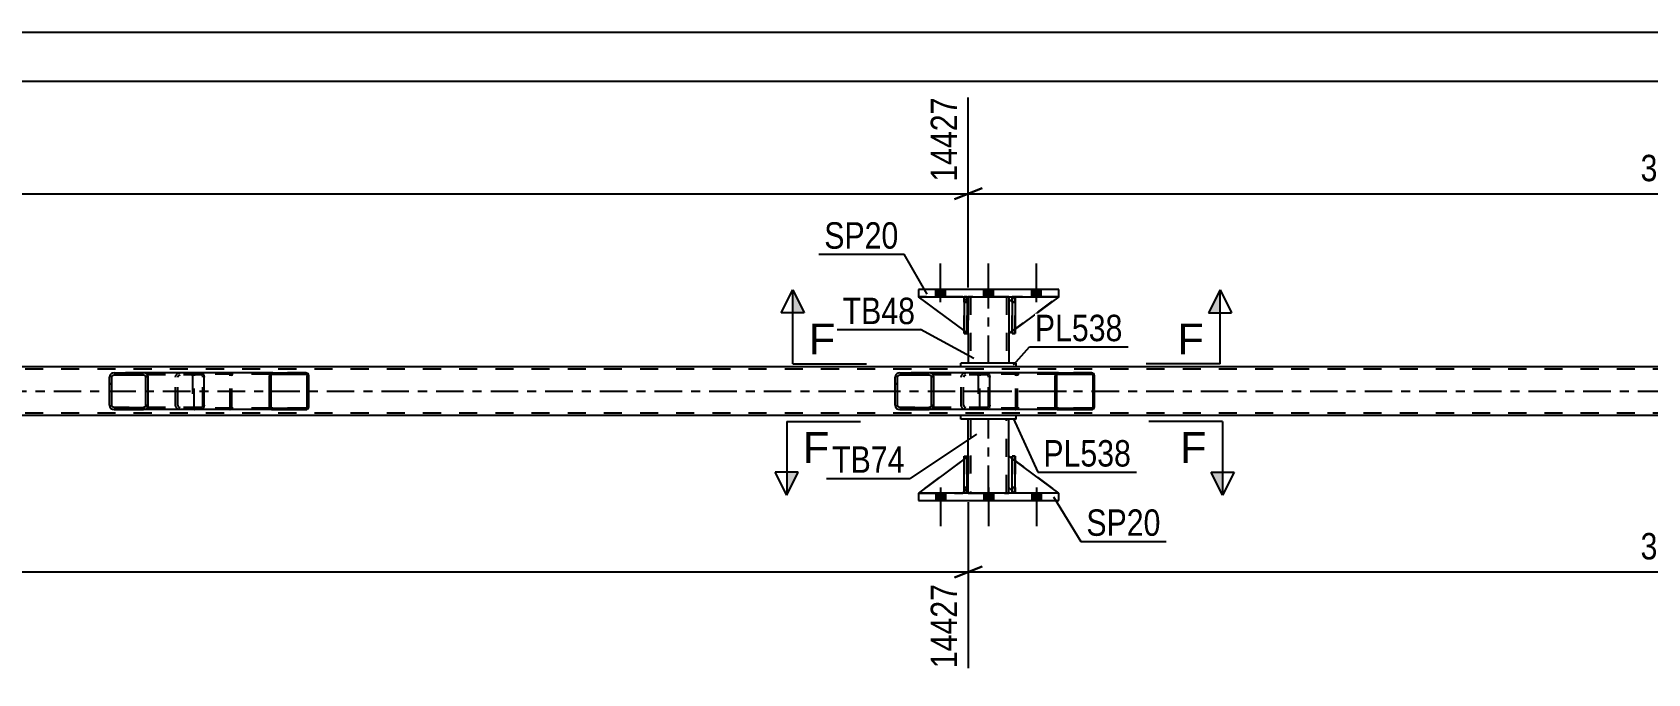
# Model space of a CAD drawing. Header units: millimetres. Extents: x 0 to 841, y 0 to 594.
# Drawn here: x 481.2 to 656.2, y 213.5 to 283 of the extents above; entities that cross this region are included whole.
import ezdxf

# ---------------------------------------------------------------- set-up
doc = ezdxf.new("R2010")
doc.units = ezdxf.units.MM
doc.linetypes.add('DXK_LINE_DOT2', pattern=[3.9198, 1.9599, -1.9599])
doc.linetypes.add('DXK_LINE_DOT3', pattern=[5.9187, 2.979, -0.9799, 0.9799, -0.9799])
doc.styles.add('Arial', font='ARIAL.TTF', dxfattribs={"height": 0.2})
doc.styles.add('Arial Narrow', font='ARIALN.TTF', dxfattribs={"height": 0.2})

# ---------------------------------------------------------------- blocks, each defined once
blk = doc.blocks.new('Part-318885939-2949 - 2780')
at = {"color": 2, "linetype": 'Continuous'}
for p, q in [((587.36, 254.1), (587.01, 253.75)), ((592.41, 254.35), (587.68, 250.85)), ((587.01, 253.75), (587.01, 250.35)), ((587.36, 250.61), (587.01, 250.35))]:
    blk.add_line(p, q, dxfattribs=at)
at = {"color": 7, "linetype": 'DXK_LINE_DOT2'}
for p, q in [((587.61, 254.35), (587.36, 254.1)), ((592.41, 254.35), (587.61, 254.35)), ((587.68, 250.85), (587.36, 250.61))]:
    blk.add_line(p, q, dxfattribs=at)
blk = doc.blocks.new('Part-318885939-2912 - 2780')
at = {"color": 2, "linetype": 'Continuous'}
for p, q in [((582.16, 233.07), (582.16, 237.07)), ((582.16, 237.07), (582.48, 237.07)), ((582.48, 233.07), (582.48, 237.07)), ((582.16, 233.07), (582.16, 233.07)), ((582.48, 233.07), (582.16, 233.07))]:
    blk.add_line(p, q, dxfattribs=at)
at = {"color": 7, "linetype": 'DXK_LINE_DOT2'}
for p, q in [((582.16, 237.07), (582.16, 233.67)), ((582.48, 233.67), (582.48, 237.07)), ((582.16, 233.67), (582.16, 233.07)), ((582.16, 233.67), (582.48, 233.67)), ((582.48, 233.07), (582.48, 233.67)), ((582.48, 233.07), (582.48, 233.07))]:
    blk.add_line(p, q, dxfattribs=at)
blk = doc.blocks.new('Part-318885939-2921 - 2780')
at = {"color": 2, "linetype": 'Continuous'}
for p, q in [((587.01, 233.67), (587.01, 237.07)), ((587.36, 236.81), (587.01, 237.07)), ((592.41, 233.07), (587.68, 236.57)), ((587.36, 233.32), (587.01, 233.67))]:
    blk.add_line(p, q, dxfattribs=at)
at = {"color": 7, "linetype": 'DXK_LINE_DOT2'}
for p, q in [((587.68, 236.57), (587.36, 236.81)), ((587.61, 233.07), (587.36, 233.32)), ((592.41, 233.07), (587.61, 233.07)), ((592.41, 233.07), (592.41, 233.07)), ((592.41, 233.07), (592.41, 233.07))]:
    blk.add_line(p, q, dxfattribs=at)
blk = doc.blocks.new('Bolt-318885939-2842 - 2780')
at = {"linetype": 'Continuous'}
for points in [[(580.13, 233.07), (579.09, 233.07), (579.09, 232.27), (580.13, 232.27)], [(580.13, 233.07), (579.09, 233.07), (579.09, 232.27), (580.13, 232.27)], [(580.13, 233.07), (579.09, 233.07), (579.09, 232.27), (580.13, 232.27)], [(585.33, 233.07), (584.29, 233.07), (584.29, 232.27), (585.33, 232.27)], [(585.33, 233.07), (584.29, 233.07), (584.29, 232.27), (585.33, 232.27)], [(590.53, 233.07), (589.49, 233.07), (589.49, 232.27), (590.53, 232.27)], [(590.53, 233.07), (589.49, 233.07), (589.49, 232.27), (590.53, 232.27)], [(590.53, 233.07), (589.49, 233.07), (589.49, 232.27), (590.53, 232.27)]]:
    blk.add_hatch(color=1, dxfattribs=at).paths.add_polyline_path(points)
at = {"color": 1, "linetype": 'Continuous'}
for p, q in [((579.09, 233.07), (579.09, 232.27)), ((579.09, 233.07), (579.09, 232.27)), ((579.09, 233.07), (579.09, 232.27)), ((579.61, 233.67), (579.61, 229.47)), ((579.61, 233.67), (579.61, 229.47)), ((579.61, 233.67), (579.61, 229.47)), ((580.13, 233.07), (580.13, 232.27)), ((580.13, 233.07), (580.13, 232.27)), ((580.13, 233.07), (580.13, 232.27)), ((584.29, 233.07), (584.29, 232.27)), ((584.29, 233.07), (584.29, 232.27)), ((584.81, 233.67), (584.81, 229.47)), ((584.81, 233.67), (584.81, 229.47)), ((585.33, 233.07), (585.33, 232.27)), ((585.33, 233.07), (585.33, 232.27)), ((589.49, 233.07), (589.49, 232.27)), ((589.49, 233.07), (589.49, 232.27)), ((589.49, 233.07), (589.49, 232.27)), ((590.01, 233.67), (590.01, 229.47)), ((590.01, 233.67), (590.01, 229.47)), ((590.01, 233.67), (590.01, 229.47)), ((590.53, 233.07), (590.53, 232.27)), ((590.53, 233.07), (590.53, 232.27)), ((590.53, 233.07), (590.53, 232.27))]:
    blk.add_line(p, q, dxfattribs=at)
blk = doc.blocks.new('Bolt-318885939-2843 - 2780')
at = {"linetype": 'Continuous'}
for points in [[(579.09, 254.35), (580.13, 254.35), (580.13, 255.15), (579.09, 255.15)], [(579.09, 254.35), (580.13, 254.35), (580.13, 255.15), (579.09, 255.15)], [(579.09, 254.35), (580.13, 254.35), (580.13, 255.15), (579.09, 255.15)], [(584.29, 254.35), (585.33, 254.35), (585.33, 255.15), (584.29, 255.15)], [(584.29, 254.35), (585.33, 254.35), (585.33, 255.15), (584.29, 255.15)], [(589.49, 254.35), (590.53, 254.35), (590.53, 255.15), (589.49, 255.15)], [(589.49, 254.35), (590.53, 254.35), (590.53, 255.15), (589.49, 255.15)], [(589.49, 254.35), (590.53, 254.35), (590.53, 255.15), (589.49, 255.15)]]:
    blk.add_hatch(color=1, dxfattribs=at).paths.add_polyline_path(points)
at = {"color": 1, "linetype": 'Continuous'}
for p, q in [((579.61, 253.75), (579.61, 257.95)), ((579.61, 253.75), (579.61, 257.95)), ((579.61, 253.75), (579.61, 257.95)), ((584.81, 253.75), (584.81, 257.95)), ((584.81, 253.75), (584.81, 257.95)), ((590.01, 253.75), (590.01, 257.95)), ((590.01, 253.75), (590.01, 257.95)), ((590.01, 253.75), (590.01, 257.95)), ((579.09, 254.35), (579.09, 255.15)), ((579.09, 254.35), (579.09, 255.15)), ((579.09, 254.35), (579.09, 255.15)), ((580.13, 254.35), (580.13, 255.15)), ((580.13, 254.35), (580.13, 255.15)), ((580.13, 254.35), (580.13, 255.15)), ((584.29, 254.35), (584.29, 255.15)), ((584.29, 254.35), (584.29, 255.15)), ((585.33, 254.35), (585.33, 255.15)), ((585.33, 254.35), (585.33, 255.15)), ((589.49, 254.35), (589.49, 255.15)), ((589.49, 254.35), (589.49, 255.15)), ((589.49, 254.35), (589.49, 255.15)), ((590.53, 254.35), (590.53, 255.15)), ((590.53, 254.35), (590.53, 255.15)), ((590.53, 254.35), (590.53, 255.15))]:
    blk.add_line(p, q, dxfattribs=at)
blk = doc.blocks.new('Part-318885939-2938 - 2780')
at = {"color": 7, "linetype": 'DXK_LINE_DOT2'}
for p, q in [((582.16, 253.75), (582.16, 254.35)), ((582.16, 254.35), (582.16, 254.35)), ((582.16, 254.35), (582.16, 250.35)), ((582.48, 254.35), (582.16, 254.35)), ((582.48, 253.75), (582.48, 254.35)), ((582.48, 250.35), (582.48, 254.35)), ((582.16, 250.35), (582.16, 253.75)), ((582.16, 253.75), (582.48, 253.75)), ((582.48, 253.75), (582.48, 250.35)), ((582.16, 250.35), (582.48, 250.35))]:
    blk.add_line(p, q, dxfattribs=at)
blk = doc.blocks.new('Part-318885939-2943 - 2780')
at = {"color": 2, "linetype": 'Continuous'}
for p, q in [((582.16, 250.68), (577.21, 254.35)), ((582.16, 254.2), (582.01, 254.35)), ((582.61, 253.75), (582.48, 253.88)), ((582.61, 253.75), (582.61, 253.75)), ((582.61, 250.35), (582.61, 253.75)), ((582.48, 250.44), (582.61, 250.35)), ((582.61, 250.35), (582.61, 250.35))]:
    blk.add_line(p, q, dxfattribs=at)
at = {"color": 7, "linetype": 'DXK_LINE_DOT2'}
for p, q in [((582.01, 254.35), (577.21, 254.35)), ((582.01, 254.35), (582.61, 253.75)), ((582.48, 253.88), (582.16, 254.2)), ((582.61, 253.75), (582.61, 250.35)), ((582.48, 250.44), (582.16, 250.68))]:
    blk.add_line(p, q, dxfattribs=at)
blk = doc.blocks.new('Part-318885939-2953 - 2780')
at = {"color": 7, "linetype": 'DXK_LINE_DOT2'}
for p, q in [((587.68, 237.07), (587.36, 237.07)), ((587.36, 233.67), (587.36, 237.07)), ((587.36, 237.07), (587.36, 233.07)), ((587.68, 237.07), (587.68, 233.67)), ((587.68, 233.07), (587.68, 237.07)), ((587.68, 233.67), (587.36, 233.67)), ((587.36, 233.07), (587.36, 233.67)), ((587.68, 233.07), (587.36, 233.07)), ((587.68, 233.67), (587.68, 233.07)), ((587.68, 233.07), (587.68, 233.07))]:
    blk.add_line(p, q, dxfattribs=at)
blk = doc.blocks.new('Part-318885939-2892 - 2780')
at = {"color": 7, "linetype": 'DXK_LINE_DOT2'}
for p, q in [((587.01, 233.67), (587.01, 237.07)), ((587.01, 237.07), (592.41, 233.07)), ((587.61, 233.07), (587.01, 233.67)), ((592.41, 233.07), (587.61, 233.07))]:
    blk.add_line(p, q, dxfattribs=at)
blk = doc.blocks.new('Part-318885939-2897 - 2780')
at = {"color": 2, "linetype": 'Continuous'}
for p, q in [((577.21, 233.07), (577.21, 232.27)), ((592.41, 233.07), (577.21, 233.07)), ((592.41, 232.27), (592.41, 233.07)), ((577.21, 232.27), (592.41, 232.27))]:
    blk.add_line(p, q, dxfattribs=at)
blk = doc.blocks.new('Part-318885939-2902 - 2780')
at = {"color": 2, "linetype": 'Continuous'}
for p, q in [((592.41, 255.15), (577.21, 255.15)), ((577.21, 255.15), (577.21, 254.35)), ((577.21, 254.35), (592.41, 254.35)), ((592.41, 254.35), (592.41, 255.15))]:
    blk.add_line(p, q, dxfattribs=at)
blk = doc.blocks.new('Part-318885939-2903 - 2780')
at = {"linetype": 'Continuous'}
h = blk.add_hatch(dxfattribs=at)
h.set_pattern_fill('', scale=0.7, style=0, pattern_type=0)
h.set_pattern_definition([(45, (493.7125, 245.8129), (-1.57154, 1.57154), [])])
h.paths.add_polyline_path([(493.75, 245.63), (493.71, 245.81), (493.6, 245.97), (493.44, 246.07), (493.25, 246.11), (490.06, 246.11), (489.87, 246.07), (489.71, 245.97), (489.6, 245.81), (489.56, 245.63), (489.56, 242.59), (489.6, 242.41), (489.71, 242.25), (489.87, 242.15), (490.06, 242.11), (493.25, 242.11), (493.44, 242.15), (493.6, 242.25), (493.71, 242.41), (493.75, 242.59)])
h.paths.add_polyline_path([(493.48, 242.5), (493.43, 242.42), (493.34, 242.37), (493.25, 242.35), (490.06, 242.35), (489.97, 242.37), (489.89, 242.42), (489.83, 242.5), (489.81, 242.59), (489.81, 245.63), (489.83, 245.72), (489.89, 245.8), (489.97, 245.85), (490.06, 245.87), (493.25, 245.87), (493.34, 245.85), (493.43, 245.8), (493.48, 245.72), (493.5, 245.63), (493.5, 242.59)])
at = {"color": 2, "linetype": 'Continuous'}
for p, q in [((489.6, 245.81), (489.56, 245.63)), ((489.56, 242.59), (489.56, 245.63)), ((489.81, 245.63), (489.83, 245.72)), ((489.81, 242.59), (489.81, 245.63)), ((489.83, 245.72), (489.89, 245.8)), ((490.06, 246.11), (489.87, 246.07)), ((489.89, 245.8), (489.97, 245.85)), ((489.97, 245.85), (490.06, 245.87)), ((490.06, 246.11), (493.25, 246.11)), ((490.06, 245.87), (493.25, 245.87)), ((499.55, 246.11), (493.25, 246.11)), ((493.44, 246.07), (493.25, 246.11)), ((493.25, 245.87), (493.34, 245.85)), ((493.34, 245.85), (493.43, 245.8)), ((493.43, 245.8), (493.48, 245.72)), ((493.48, 245.72), (493.5, 245.63)), ((493.5, 242.59), (493.5, 245.63)), ((493.75, 245.63), (493.71, 245.81)), ((493.75, 242.59), (493.75, 245.63)), ((499.55, 246.11), (499.65, 246.07)), ((499.65, 246.07), (499.74, 245.97)), ((499.74, 245.97), (499.8, 245.81)), ((499.8, 245.81), (499.82, 245.63)), ((499.82, 242.59), (499.82, 245.63)), ((489.56, 242.59), (489.6, 242.41)), ((489.83, 242.5), (489.81, 242.59)), ((489.89, 242.42), (489.83, 242.5)), ((489.87, 242.15), (490.06, 242.11)), ((489.97, 242.37), (489.89, 242.42)), ((490.06, 242.35), (489.97, 242.37)), ((490.06, 242.35), (493.25, 242.35)), ((490.06, 242.11), (493.25, 242.11)), ((493.34, 242.37), (493.25, 242.35)), ((493.25, 242.11), (493.44, 242.15)), ((499.55, 242.11), (493.25, 242.11)), ((493.43, 242.42), (493.34, 242.37)), ((493.48, 242.5), (493.43, 242.42)), ((493.5, 242.59), (493.48, 242.5)), ((493.71, 242.41), (493.75, 242.59)), ((499.65, 242.15), (499.55, 242.11)), ((499.74, 242.25), (499.65, 242.15)), ((499.8, 242.41), (499.74, 242.25)), ((499.82, 242.59), (499.8, 242.41))]:
    blk.add_line(p, q, dxfattribs=at)
at = {"color": 7, "linetype": 'DXK_LINE_DOT2'}
for p, q in [((493.25, 246.11), (490.06, 246.11)), ((499.55, 245.87), (490.06, 245.87)), ((496.71, 245.63), (496.75, 245.81)), ((496.71, 242.59), (496.71, 245.63)), ((496.98, 245.72), (496.96, 245.63)), ((496.96, 242.59), (496.96, 245.63)), ((497.04, 245.8), (496.98, 245.72)), ((497.02, 246.07), (497.21, 246.11)), ((497.04, 245.8), (497.06, 245.81)), ((497.06, 245.81), (497.12, 245.85)), ((497.12, 245.85), (497.21, 245.87)), ((498.56, 245.87), (498.56, 246.11)), ((499.6, 245.85), (499.55, 245.87)), ((499.64, 245.8), (499.6, 245.85)), ((499.67, 245.72), (499.64, 245.8)), ((499.68, 245.63), (499.67, 245.72)), ((499.68, 242.59), (499.68, 245.63)), ((499.55, 242.35), (490.06, 242.35)), ((493.25, 242.11), (490.06, 242.11)), ((496.75, 242.41), (496.71, 242.59)), ((496.96, 242.59), (496.98, 242.5)), ((496.98, 242.5), (497.04, 242.42)), ((497.21, 242.11), (497.02, 242.15)), ((497.04, 242.42), (497.06, 242.41)), ((497.06, 242.41), (497.12, 242.37)), ((497.12, 242.37), (497.21, 242.35)), ((498.56, 242.11), (498.56, 242.35)), ((499.55, 242.35), (499.6, 242.37)), ((499.6, 242.37), (499.64, 242.42)), ((499.64, 242.42), (499.67, 242.5)), ((499.67, 242.5), (499.68, 242.59))]:
    blk.add_line(p, q, dxfattribs=at)
at = {"color": 2, "linetype": 'Continuous'}
for centre, start, end in [((490.05, 245.61), 111.1941, 156.1506), ((493.26, 245.61), 23.8494, 68.8059), ((490.05, 242.6), 203.8494, 248.8059), ((493.26, 242.6), 291.1941, 336.1506)]:
    blk.add_arc(centre, 0.492, start, end, dxfattribs=at)
at = {"color": 7, "linetype": 'DXK_LINE_DOT2'}
for centre, start, end in [((497.2, 245.61), 111.1941, 156.1506), ((497.2, 242.6), 203.8494, 248.8059)]:
    blk.add_arc(centre, 0.492, start, end, dxfattribs=at)
blk = doc.blocks.new('Part-318885939-2909 - 2780')
at = {"color": 2, "linetype": 'Continuous'}
for p, q in [((725.4, 246.75), (63.29, 246.75)), ((581.81, 241.47), (332.4, 241.47)), ((725.4, 241.47), (587.81, 241.47))]:
    blk.add_line(p, q, dxfattribs=at)
at = {"color": 7, "linetype": 'DXK_LINE_DOT2'}
for p, q in [((725.4, 246.51), (63.29, 246.51)), ((725.4, 241.71), (63.29, 241.71)), ((587.81, 241.47), (581.81, 241.47))]:
    blk.add_line(p, q, dxfattribs=at)
at = {"color": 7, "linetype": 'DXK_LINE_DOT3'}
blk.add_line((63.29, 244.11), (725.4, 244.11), dxfattribs=at)
blk = doc.blocks.new('Part-318885939-2910 - 2780')
at = {"color": 7, "linetype": 'DXK_LINE_DOT2'}
for p, q in [((582.16, 237.07), (582.48, 237.07)), ((582.16, 233.67), (582.16, 237.07)), ((582.16, 237.07), (582.16, 233.07)), ((582.48, 237.07), (582.48, 233.67)), ((582.48, 233.07), (582.48, 236.98)), ((582.48, 233.67), (582.16, 233.67)), ((582.16, 233.07), (582.16, 233.67)), ((582.48, 233.07), (582.16, 233.07)), ((582.48, 233.67), (582.48, 233.07)), ((582.48, 233.07), (582.48, 233.07))]:
    blk.add_line(p, q, dxfattribs=at)
blk = doc.blocks.new('Part-318885939-2911 - 2780')
at = {"color": 2, "linetype": 'Continuous'}
for p, q in [((587.36, 233.07), (587.36, 237.07)), ((587.36, 237.07), (587.68, 237.07)), ((587.68, 233.07), (587.68, 237.07)), ((587.36, 233.07), (587.36, 233.07)), ((587.68, 233.07), (587.36, 233.07))]:
    blk.add_line(p, q, dxfattribs=at)
at = {"color": 7, "linetype": 'DXK_LINE_DOT2'}
for p, q in [((587.36, 237.07), (587.36, 233.67)), ((587.68, 233.67), (587.68, 237.07)), ((587.36, 233.67), (587.36, 233.07)), ((587.36, 233.67), (587.68, 233.67)), ((587.68, 233.07), (587.68, 233.67)), ((587.68, 233.07), (587.68, 233.07))]:
    blk.add_line(p, q, dxfattribs=at)
blk = doc.blocks.new('Part-318885939-2915 - 2780')
at = {"color": 2, "linetype": 'Continuous'}
for p, q in [((582.16, 236.74), (577.21, 233.07)), ((582.61, 237.07), (582.48, 236.98)), ((582.61, 233.67), (582.61, 237.07)), ((582.16, 233.22), (582.01, 233.07)), ((582.61, 233.67), (582.48, 233.54)), ((582.61, 233.67), (582.61, 233.67))]:
    blk.add_line(p, q, dxfattribs=at)
at = {"color": 7, "linetype": 'DXK_LINE_DOT2'}
for p, q in [((582.48, 236.98), (582.16, 236.74)), ((582.61, 233.67), (582.61, 237.07)), ((577.21, 233.07), (582.01, 233.07)), ((582.61, 233.67), (582.01, 233.07)), ((582.48, 233.54), (582.16, 233.22))]:
    blk.add_line(p, q, dxfattribs=at)
blk = doc.blocks.new('Part-318885939-2918 - 2780')
at = {"color": 7, "linetype": 'DXK_LINE_DOT2'}
for p, q in [((582.61, 237.07), (577.21, 233.07)), ((582.61, 233.67), (582.61, 237.07)), ((582.61, 237.07), (582.61, 233.67)), ((577.21, 233.07), (582.01, 233.07)), ((582.01, 233.07), (582.61, 233.67)), ((582.61, 233.67), (582.01, 233.07)), ((582.61, 233.67), (582.61, 233.67))]:
    blk.add_line(p, q, dxfattribs=at)
blk = doc.blocks.new('Part-318885939-2926 - 2780')
at = {"color": 2, "linetype": 'Continuous'}
for p, q in [((587.81, 247.15), (581.81, 247.15)), ((581.81, 246.75), (581.81, 247.15)), ((587.81, 246.75), (587.81, 247.15)), ((587.81, 246.75), (581.81, 246.75))]:
    blk.add_line(p, q, dxfattribs=at)
blk = doc.blocks.new('Part-318885939-2931 - 2780')
at = {"color": 2, "linetype": 'Continuous'}
for p, q in [((587.81, 241.47), (581.81, 241.47)), ((581.81, 241.07), (581.81, 241.47)), ((587.81, 241.07), (581.81, 241.07)), ((587.81, 241.07), (587.81, 241.47))]:
    blk.add_line(p, q, dxfattribs=at)
blk = doc.blocks.new('Part-318885939-2936 - 2780')
at = {"color": 2, "linetype": 'Continuous'}
for p, q in [((582.61, 237.07), (582.61, 241.07)), ((587.01, 237.07), (587.01, 241.07)), ((582.61, 233.07), (582.61, 233.67)), ((587.01, 233.07), (587.01, 233.67))]:
    blk.add_line(p, q, dxfattribs=at)
at = {"color": 7, "linetype": 'DXK_LINE_DOT2'}
for p, q in [((587.01, 241.07), (582.61, 241.07)), ((582.85, 241.07), (582.85, 233.07)), ((586.77, 233.07), (586.77, 241.07)), ((582.61, 233.67), (582.61, 237.07)), ((587.01, 233.67), (587.01, 237.07)), ((582.61, 233.07), (587.01, 233.07))]:
    blk.add_line(p, q, dxfattribs=at)
at = {"color": 7, "linetype": 'DXK_LINE_DOT3'}
blk.add_line((584.81, 233.07), (584.81, 241.07), dxfattribs=at)
blk = doc.blocks.new('Part-318885939-2937 - 2780')
at = {"color": 7, "linetype": 'DXK_LINE_DOT2'}
for p, q in [((587.36, 253.75), (587.36, 254.35)), ((587.36, 254.35), (587.36, 254.35)), ((587.36, 254.35), (587.36, 250.35)), ((587.68, 254.35), (587.36, 254.35)), ((587.68, 253.75), (587.68, 254.35)), ((587.68, 250.35), (587.68, 254.35)), ((587.36, 250.35), (587.36, 253.75)), ((587.36, 253.75), (587.68, 253.75)), ((587.68, 253.75), (587.68, 250.35)), ((587.36, 250.35), (587.68, 250.35))]:
    blk.add_line(p, q, dxfattribs=at)
blk = doc.blocks.new('Part-318885939-2939 - 2780')
at = {"color": 2, "linetype": 'Continuous'}
for p, q in [((587.68, 254.35), (587.36, 254.35)), ((587.36, 254.35), (587.36, 250.35)), ((587.68, 254.35), (587.68, 254.35)), ((587.68, 254.35), (587.68, 250.35)), ((587.68, 250.35), (587.36, 250.35))]:
    blk.add_line(p, q, dxfattribs=at)
at = {"color": 7, "linetype": 'DXK_LINE_DOT2'}
for p, q in [((587.36, 253.75), (587.36, 254.35)), ((587.68, 253.75), (587.68, 254.35)), ((587.68, 254.35), (587.68, 254.35)), ((587.68, 253.75), (587.36, 253.75)), ((587.36, 253.75), (587.36, 250.35)), ((587.68, 250.35), (587.68, 253.75))]:
    blk.add_line(p, q, dxfattribs=at)
blk = doc.blocks.new('Part-318885939-2940 - 2780')
at = {"color": 2, "linetype": 'Continuous'}
for p, q in [((582.48, 254.35), (582.16, 254.35)), ((582.16, 254.35), (582.16, 250.35)), ((582.48, 254.35), (582.48, 254.35)), ((582.48, 254.35), (582.48, 250.35)), ((582.48, 250.35), (582.16, 250.35))]:
    blk.add_line(p, q, dxfattribs=at)
at = {"color": 7, "linetype": 'DXK_LINE_DOT2'}
for p, q in [((582.16, 253.75), (582.16, 254.35)), ((582.48, 253.75), (582.48, 254.35)), ((582.48, 254.35), (582.48, 254.35)), ((582.48, 253.75), (582.16, 253.75)), ((582.16, 253.75), (582.16, 250.35)), ((582.48, 250.35), (582.48, 253.75))]:
    blk.add_line(p, q, dxfattribs=at)
blk = doc.blocks.new('Part-318885939-2946 - 2780')
at = {"color": 7, "linetype": 'DXK_LINE_DOT2'}
for p, q in [((582.61, 250.35), (577.21, 254.35)), ((577.21, 254.35), (582.01, 254.35)), ((582.01, 254.35), (582.61, 253.75)), ((582.61, 253.75), (582.01, 254.35)), ((582.61, 253.75), (582.61, 250.35)), ((582.61, 253.75), (582.61, 253.75)), ((582.61, 253.75), (582.61, 250.35))]:
    blk.add_line(p, q, dxfattribs=at)
blk = doc.blocks.new('Part-318885939-2952 - 2780')
at = {"color": 7, "linetype": 'DXK_LINE_DOT2'}
for p, q in [((587.61, 254.35), (587.01, 253.75)), ((587.01, 250.35), (592.41, 254.35)), ((592.41, 254.35), (587.61, 254.35)), ((587.01, 253.75), (587.01, 250.35))]:
    blk.add_line(p, q, dxfattribs=at)
blk = doc.blocks.new('Part-318885939-3018 - 2780')
at = {"linetype": 'Continuous'}
h = blk.add_hatch(dxfattribs=at)
h.set_pattern_fill('', scale=0.7, style=0, pattern_type=0)
h.set_pattern_definition([(45, (596.2704, 245.9116), (-1.57154, 1.57154), [])])
h.paths.add_polyline_path([(596.3, 245.79), (596.27, 245.91), (596.2, 246.02), (596.09, 246.08), (595.96, 246.11), (592.38, 246.11), (592.25, 246.08), (592.14, 246.02), (592.07, 245.91), (592.04, 245.79), (592.04, 242.43), (592.07, 242.31), (592.14, 242.2), (592.25, 242.13), (592.38, 242.11), (595.96, 242.11), (596.09, 242.13), (596.2, 242.2), (596.27, 242.31), (596.3, 242.43)])
h.paths.add_polyline_path([(596.11, 242.37), (596.08, 242.32), (596.02, 242.28), (595.96, 242.27), (592.38, 242.27), (592.31, 242.28), (592.26, 242.32), (592.22, 242.37), (592.21, 242.43), (592.21, 245.79), (592.22, 245.85), (592.26, 245.9), (592.31, 245.94), (592.38, 245.95), (595.96, 245.95), (596.02, 245.94), (596.08, 245.9), (596.11, 245.85), (596.13, 245.79), (596.13, 242.43)])
at = {"color": 7, "linetype": 'DXK_LINE_DOT2'}
for p, q in [((583.69, 245.79), (583.7, 245.81)), ((583.69, 245.79), (583.69, 242.43)), ((583.7, 245.81), (583.72, 245.91)), ((583.87, 245.85), (583.86, 245.79)), ((583.86, 242.43), (583.86, 245.79)), ((583.91, 245.9), (583.87, 245.85)), ((583.9, 246.08), (584.03, 246.11)), ((583.97, 245.94), (583.91, 245.9)), ((584.03, 245.95), (583.97, 245.94)), ((584.68, 246.11), (584.03, 246.11)), ((595.96, 245.95), (584.03, 245.95)), ((587.61, 246.11), (587.74, 246.08)), ((587.67, 245.94), (587.61, 245.95)), ((587.73, 245.9), (587.67, 245.94)), ((587.76, 245.85), (587.73, 245.9)), ((587.78, 245.79), (587.76, 245.85)), ((587.78, 242.43), (587.78, 245.79)), ((587.92, 245.91), (587.95, 245.79)), ((587.95, 242.43), (587.95, 245.79)), ((595.96, 246.11), (592.38, 246.11)), ((583.72, 242.31), (583.69, 242.43)), ((583.86, 242.43), (583.87, 242.37)), ((583.87, 242.37), (583.91, 242.32)), ((584.03, 242.11), (583.9, 242.13)), ((583.91, 242.32), (583.97, 242.28)), ((583.97, 242.28), (584.03, 242.27)), ((595.96, 242.27), (584.03, 242.27)), ((584.68, 242.11), (584.03, 242.11)), ((587.61, 242.27), (587.67, 242.28)), ((587.74, 242.13), (587.61, 242.11)), ((587.67, 242.28), (587.73, 242.32)), ((587.73, 242.32), (587.76, 242.37)), ((587.76, 242.37), (587.78, 242.43)), ((587.95, 242.43), (587.92, 242.31)), ((595.96, 242.11), (592.38, 242.11))]:
    blk.add_line(p, q, dxfattribs=at)
at = {"color": 2, "linetype": 'Continuous'}
for p, q in [((592.38, 246.11), (584.68, 246.11)), ((592.07, 245.91), (592.04, 245.79)), ((592.04, 242.43), (592.04, 245.79)), ((592.21, 245.79), (592.22, 245.85)), ((592.21, 242.43), (592.21, 245.79)), ((592.22, 245.85), (592.26, 245.9)), ((592.38, 246.11), (592.25, 246.08)), ((592.26, 245.9), (592.31, 245.94)), ((592.31, 245.94), (592.38, 245.95)), ((592.38, 246.11), (595.96, 246.11)), ((592.38, 245.95), (595.96, 245.95)), ((596.09, 246.08), (595.96, 246.11)), ((595.96, 245.95), (596.02, 245.94)), ((596.02, 245.94), (596.08, 245.9)), ((596.08, 245.9), (596.11, 245.85)), ((596.11, 245.85), (596.13, 245.79)), ((596.13, 242.43), (596.13, 245.79)), ((596.3, 245.79), (596.27, 245.91)), ((596.3, 242.43), (596.3, 245.79)), ((592.38, 242.11), (584.68, 242.11)), ((592.04, 242.43), (592.07, 242.31)), ((592.22, 242.37), (592.21, 242.43)), ((592.26, 242.32), (592.22, 242.37)), ((592.25, 242.13), (592.38, 242.11)), ((592.31, 242.28), (592.26, 242.32)), ((592.38, 242.27), (592.31, 242.28)), ((592.38, 242.27), (595.96, 242.27)), ((592.38, 242.11), (595.96, 242.11)), ((596.02, 242.28), (595.96, 242.27)), ((595.96, 242.11), (596.09, 242.13)), ((596.08, 242.32), (596.02, 242.28)), ((596.11, 242.37), (596.08, 242.32)), ((596.13, 242.43), (596.11, 242.37)), ((596.27, 242.31), (596.3, 242.43))]:
    blk.add_line(p, q, dxfattribs=at)
at = {"color": 7, "linetype": 'DXK_LINE_DOT3'}
blk.add_line((582.4, 244.11), (594.17, 244.11), dxfattribs=at)
at = {"color": 7, "linetype": 'DXK_LINE_DOT2'}
for centre, start, end in [((584.02, 245.78), 110.7583, 155.68), ((587.62, 245.78), 24.32, 69.2417), ((584.02, 242.44), 204.32, 249.2417), ((587.62, 242.44), 290.7583, 335.68)]:
    blk.add_arc(centre, 0.331, start, end, dxfattribs=at)
at = {"color": 2, "linetype": 'Continuous'}
for centre, start, end in [((592.37, 245.78), 110.7583, 155.68), ((595.97, 245.78), 24.32, 69.2417), ((592.37, 242.44), 204.32, 249.2417), ((595.97, 242.44), 290.7583, 335.68)]:
    blk.add_arc(centre, 0.331, start, end, dxfattribs=at)
blk = doc.blocks.new('Part-318885939-3019 - 2780')
at = {"linetype": 'Continuous'}
h = blk.add_hatch(dxfattribs=at)
h.set_pattern_fill('', scale=0.7, style=0, pattern_type=0)
h.set_pattern_definition([(45, (578.8467, 245.8129), (-1.57154, 1.57154), [])])
h.paths.add_polyline_path([(578.88, 245.63), (578.85, 245.81), (578.74, 245.97), (578.57, 246.07), (578.38, 246.11), (575.2, 246.11), (575.01, 246.07), (574.84, 245.97), (574.73, 245.81), (574.7, 245.63), (574.7, 242.59), (574.73, 242.41), (574.84, 242.25), (575.01, 242.15), (575.2, 242.11), (578.38, 242.11), (578.57, 242.15), (578.74, 242.25), (578.85, 242.41), (578.88, 242.59)])
h.paths.add_polyline_path([(578.61, 242.5), (578.56, 242.42), (578.48, 242.37), (578.38, 242.35), (575.2, 242.35), (575.1, 242.37), (575.02, 242.42), (574.97, 242.5), (574.95, 242.59), (574.95, 245.63), (574.97, 245.72), (575.02, 245.8), (575.1, 245.85), (575.2, 245.87), (578.38, 245.87), (578.48, 245.85), (578.56, 245.8), (578.61, 245.72), (578.63, 245.63), (578.63, 242.59)])
at = {"color": 2, "linetype": 'Continuous'}
for p, q in [((574.73, 245.81), (574.7, 245.63)), ((574.7, 242.59), (574.7, 245.63)), ((574.95, 245.63), (574.97, 245.72)), ((574.95, 242.59), (574.95, 245.63)), ((574.97, 245.72), (575.02, 245.8)), ((575.2, 246.11), (575.01, 246.07)), ((575.02, 245.8), (575.1, 245.85)), ((575.1, 245.85), (575.2, 245.87)), ((575.2, 246.11), (578.38, 246.11)), ((575.2, 245.87), (578.38, 245.87)), ((584.68, 246.11), (578.38, 246.11)), ((578.57, 246.07), (578.38, 246.11)), ((578.38, 245.87), (578.48, 245.85)), ((578.48, 245.85), (578.56, 245.8)), ((578.56, 245.8), (578.61, 245.72)), ((578.61, 245.72), (578.63, 245.63)), ((578.63, 242.59), (578.63, 245.63)), ((578.88, 245.63), (578.85, 245.81)), ((578.88, 242.59), (578.88, 245.63)), ((584.68, 246.11), (584.79, 246.07)), ((584.79, 246.07), (584.87, 245.97)), ((584.87, 245.97), (584.93, 245.81)), ((584.93, 245.81), (584.95, 245.63)), ((584.95, 242.59), (584.95, 245.63)), ((574.7, 242.59), (574.73, 242.41)), ((574.97, 242.5), (574.95, 242.59)), ((575.02, 242.42), (574.97, 242.5)), ((575.01, 242.15), (575.2, 242.11)), ((575.1, 242.37), (575.02, 242.42)), ((575.2, 242.35), (575.1, 242.37)), ((575.2, 242.35), (578.38, 242.35)), ((575.2, 242.11), (578.38, 242.11)), ((578.48, 242.37), (578.38, 242.35)), ((578.38, 242.11), (578.57, 242.15)), ((584.68, 242.11), (578.38, 242.11)), ((578.56, 242.42), (578.48, 242.37)), ((578.61, 242.5), (578.56, 242.42)), ((578.63, 242.59), (578.61, 242.5)), ((578.85, 242.41), (578.88, 242.59)), ((584.79, 242.15), (584.68, 242.11)), ((584.87, 242.25), (584.79, 242.15)), ((584.93, 242.41), (584.87, 242.25)), ((584.95, 242.59), (584.93, 242.41))]:
    blk.add_line(p, q, dxfattribs=at)
at = {"color": 7, "linetype": 'DXK_LINE_DOT2'}
for p, q in [((578.38, 246.11), (575.2, 246.11)), ((584.68, 245.87), (575.2, 245.87)), ((581.85, 245.63), (581.88, 245.81)), ((581.85, 242.59), (581.85, 245.63)), ((582.12, 245.72), (582.1, 245.63)), ((582.1, 242.59), (582.1, 245.63)), ((582.17, 245.8), (582.12, 245.72)), ((582.16, 246.07), (582.35, 246.11)), ((582.17, 245.8), (582.19, 245.81)), ((582.19, 245.81), (582.25, 245.85)), ((582.25, 245.85), (582.35, 245.87)), ((583.69, 245.87), (583.69, 246.11)), ((584.73, 245.85), (584.68, 245.87)), ((584.78, 245.8), (584.73, 245.85)), ((584.81, 245.72), (584.78, 245.8)), ((584.82, 245.63), (584.81, 245.72)), ((584.82, 242.59), (584.82, 245.63)), ((584.68, 242.35), (575.2, 242.35)), ((578.38, 242.11), (575.2, 242.11)), ((581.88, 242.41), (581.85, 242.59)), ((582.1, 242.59), (582.12, 242.5)), ((582.12, 242.5), (582.17, 242.42)), ((582.35, 242.11), (582.16, 242.15)), ((582.17, 242.42), (582.19, 242.41)), ((582.19, 242.41), (582.25, 242.37)), ((582.25, 242.37), (582.35, 242.35)), ((583.69, 242.11), (583.69, 242.35)), ((584.68, 242.35), (584.73, 242.37)), ((584.73, 242.37), (584.78, 242.42)), ((584.78, 242.42), (584.81, 242.5)), ((584.81, 242.5), (584.82, 242.59))]:
    blk.add_line(p, q, dxfattribs=at)
at = {"color": 2, "linetype": 'Continuous'}
for centre, start, end in [((575.18, 245.61), 111.1941, 156.1506), ((578.4, 245.61), 23.8494, 68.8059), ((575.18, 242.6), 203.8494, 248.8059), ((578.4, 242.6), 291.1941, 336.1506)]:
    blk.add_arc(centre, 0.492, start, end, dxfattribs=at)
at = {"color": 7, "linetype": 'DXK_LINE_DOT2'}
for centre, start, end in [((582.33, 245.61), 111.1941, 156.1506), ((582.33, 242.6), 203.8494, 248.8059)]:
    blk.add_arc(centre, 0.492, start, end, dxfattribs=at)
blk = doc.blocks.new('Part-318885939-3020 - 2780')
at = {"linetype": 'Continuous'}
h = blk.add_hatch(dxfattribs=at)
h.set_pattern_fill('', scale=0.7, style=0, pattern_type=0)
h.set_pattern_definition([(45, (511.1362, 245.9116), (-1.57154, 1.57154), [])])
h.paths.add_polyline_path([(511.16, 245.79), (511.14, 245.91), (511.06, 246.02), (510.95, 246.08), (510.82, 246.11), (507.25, 246.11), (507.12, 246.08), (507.01, 246.02), (506.93, 245.91), (506.91, 245.79), (506.91, 242.43), (506.93, 242.31), (507.01, 242.2), (507.12, 242.13), (507.25, 242.11), (510.82, 242.11), (510.95, 242.13), (511.06, 242.2), (511.14, 242.31), (511.16, 242.43)])
h.paths.add_polyline_path([(510.98, 242.37), (510.94, 242.32), (510.89, 242.28), (510.82, 242.27), (507.25, 242.27), (507.18, 242.28), (507.13, 242.32), (507.09, 242.37), (507.08, 242.43), (507.08, 245.79), (507.09, 245.85), (507.13, 245.9), (507.18, 245.94), (507.25, 245.95), (510.82, 245.95), (510.89, 245.94), (510.94, 245.9), (510.98, 245.85), (510.99, 245.79), (510.99, 242.43)])
at = {"color": 7, "linetype": 'DXK_LINE_DOT2'}
for p, q in [((498.56, 245.81), (498.58, 245.91)), ((498.56, 245.79), (498.56, 245.81)), ((498.56, 245.79), (498.56, 242.43)), ((498.74, 245.85), (498.73, 245.79)), ((498.73, 242.43), (498.73, 245.79)), ((498.78, 245.9), (498.74, 245.85)), ((498.77, 246.08), (498.9, 246.11)), ((498.83, 245.94), (498.78, 245.9)), ((498.9, 245.95), (498.83, 245.94)), ((499.55, 246.11), (498.9, 246.11)), ((510.82, 245.95), (498.9, 245.95)), ((502.47, 246.11), (502.6, 246.08)), ((502.54, 245.94), (502.47, 245.95)), ((502.59, 245.9), (502.54, 245.94)), ((502.63, 245.85), (502.59, 245.9)), ((502.64, 245.79), (502.63, 245.85)), ((502.64, 242.43), (502.64, 245.79)), ((502.79, 245.91), (502.81, 245.79)), ((502.81, 242.43), (502.81, 245.79)), ((510.82, 246.11), (507.25, 246.11)), ((498.58, 242.31), (498.56, 242.43)), ((498.73, 242.43), (498.74, 242.37)), ((498.74, 242.37), (498.78, 242.32)), ((498.9, 242.11), (498.77, 242.13)), ((498.78, 242.32), (498.83, 242.28)), ((498.83, 242.28), (498.9, 242.27)), ((510.82, 242.27), (498.9, 242.27)), ((499.55, 242.11), (498.9, 242.11)), ((502.47, 242.27), (502.54, 242.28)), ((502.6, 242.13), (502.47, 242.11)), ((502.54, 242.28), (502.59, 242.32)), ((502.59, 242.32), (502.63, 242.37)), ((502.63, 242.37), (502.64, 242.43)), ((502.81, 242.43), (502.79, 242.31)), ((510.82, 242.11), (507.25, 242.11))]:
    blk.add_line(p, q, dxfattribs=at)
at = {"color": 2, "linetype": 'Continuous'}
for p, q in [((507.25, 246.11), (499.55, 246.11)), ((506.93, 245.91), (506.91, 245.79)), ((506.91, 242.43), (506.91, 245.79)), ((507.08, 245.79), (507.09, 245.85)), ((507.08, 242.43), (507.08, 245.79)), ((507.09, 245.85), (507.13, 245.9)), ((507.25, 246.11), (507.12, 246.08)), ((507.13, 245.9), (507.18, 245.94)), ((507.18, 245.94), (507.25, 245.95)), ((507.25, 246.11), (510.82, 246.11)), ((507.25, 245.95), (510.82, 245.95)), ((510.95, 246.08), (510.82, 246.11)), ((510.82, 245.95), (510.89, 245.94)), ((510.89, 245.94), (510.94, 245.9)), ((510.94, 245.9), (510.98, 245.85)), ((510.98, 245.85), (510.99, 245.79)), ((510.99, 242.43), (510.99, 245.79)), ((511.16, 245.79), (511.14, 245.91)), ((511.16, 242.43), (511.16, 245.79)), ((507.25, 242.11), (499.55, 242.11)), ((506.91, 242.43), (506.93, 242.31)), ((507.09, 242.37), (507.08, 242.43)), ((507.13, 242.32), (507.09, 242.37)), ((507.12, 242.13), (507.25, 242.11)), ((507.18, 242.28), (507.13, 242.32)), ((507.25, 242.27), (507.18, 242.28)), ((507.25, 242.27), (510.82, 242.27)), ((507.25, 242.11), (510.82, 242.11)), ((510.89, 242.28), (510.82, 242.27)), ((510.82, 242.11), (510.95, 242.13)), ((510.94, 242.32), (510.89, 242.28)), ((510.98, 242.37), (510.94, 242.32)), ((510.99, 242.43), (510.98, 242.37)), ((511.14, 242.31), (511.16, 242.43))]:
    blk.add_line(p, q, dxfattribs=at)
at = {"color": 7, "linetype": 'DXK_LINE_DOT2'}
for centre, start, end in [((498.88, 245.78), 110.7583, 155.68), ((502.49, 245.78), 24.32, 69.2417), ((498.88, 242.44), 204.32, 249.2417), ((502.49, 242.44), 290.7583, 335.68)]:
    blk.add_arc(centre, 0.331, start, end, dxfattribs=at)
at = {"color": 2, "linetype": 'Continuous'}
for centre, start, end in [((507.23, 245.78), 110.7583, 155.68), ((510.83, 245.78), 24.32, 69.2417), ((507.23, 242.44), 204.32, 249.2417), ((510.83, 242.44), 290.7583, 335.68)]:
    blk.add_arc(centre, 0.331, start, end, dxfattribs=at)
blk = doc.blocks.new('Part-318885939-3040 - 2780')
at = {"color": 2, "linetype": 'Continuous'}
for p, q in [((582.61, 254.35), (582.61, 253.75)), ((587.01, 254.35), (587.01, 253.75)), ((582.61, 250.35), (582.61, 247.15)), ((587.01, 250.35), (587.01, 247.15))]:
    blk.add_line(p, q, dxfattribs=at)
at = {"color": 7, "linetype": 'DXK_LINE_DOT2'}
for p, q in [((587.01, 254.35), (582.61, 254.35)), ((582.85, 254.35), (582.85, 247.15)), ((586.77, 254.35), (586.77, 247.15)), ((582.61, 253.75), (582.61, 250.35)), ((587.01, 253.75), (587.01, 250.35)), ((587.01, 247.15), (582.61, 247.15))]:
    blk.add_line(p, q, dxfattribs=at)
at = {"color": 7, "linetype": 'DXK_LINE_DOT3'}
blk.add_line((584.81, 247.15), (584.81, 254.35), dxfattribs=at)
blk = doc.blocks.new('StraightDimension-318885939-3212 - 2780')
at = {"color": 7, "linetype": 'Continuous'}
blk.add_line((53.07, 277.71), (735.62, 277.71), dxfattribs=at)
blk = doc.blocks.new('StraightDimension-318885939-3238 - 2780')
at = {"color": 7, "linetype": 'Continuous'}
for p, q in [((735.62, 240.47), (735.62, 214.08)), ((582.61, 232.07), (582.61, 214.08)), ((584.11, 225.12), (581.11, 223.92)), ((582.61, 224.52), (735.62, 224.52)), ((734.12, 223.92), (737.12, 225.12))]:
    blk.add_line(p, q, dxfattribs=at)
at = {"color": 0}
blk.add_wipeout([(663.37, 225.27), (663.37, 229.47), (654.86, 229.47), (654.86, 225.27)], dxfattribs=at)
at = {"color": 0, "linetype": 'Continuous'}
blk.add_wipeout([(735.02, 223.82), (730.82, 223.82), (730.82, 213.48), (735.02, 213.48)], dxfattribs=at)
at = {"color": 3, "style": 'Arial Narrow'}
blk.add_text('3899', height=2.863, dxfattribs=at).set_placement((655.46, 225.87))
at = {"color": 3, "linetype": 'Continuous', "style": 'Arial Narrow'}
blk.add_text('18326', height=2.863, rotation=90.0002, dxfattribs=at).set_placement((734.42, 214.08))
blk = doc.blocks.new('StraightDimension-318885939-3243 - 2780')
at = {"color": 7, "linetype": 'Continuous'}
for p, q in [((582.61, 232.07), (582.61, 214.08)), ((327.2, 224.52), (582.61, 224.52)), ((581.11, 223.92), (584.11, 225.12))]:
    blk.add_line(p, q, dxfattribs=at)
at = {"color": 0, "linetype": 'Continuous'}
blk.add_wipeout([(582.01, 223.82), (577.81, 223.82), (577.81, 213.48), (582.01, 213.48)], dxfattribs=at)
at = {"color": 3, "linetype": 'Continuous', "style": 'Arial Narrow'}
blk.add_text('14427', height=2.863, rotation=90.0002, dxfattribs=at).set_placement((581.41, 214.08))
blk = doc.blocks.new('StraightDimension-318885939-3256 - 2780')
at = {"color": 7, "linetype": 'Continuous'}
blk.add_line((52.43, 283.02), (736.26, 283.02), dxfattribs=at)
blk = doc.blocks.new('StraightDimension-318885939-3272 - 2780')
at = {"color": 7, "linetype": 'Continuous'}
for p, q in [((582.61, 255.35), (582.61, 275.96)), ((735.62, 247.75), (735.62, 275.96)), ((584.11, 266.12), (581.11, 264.92)), ((734.12, 264.92), (737.12, 266.12)), ((582.61, 265.52), (735.62, 265.52))]:
    blk.add_line(p, q, dxfattribs=at)
at = {"color": 0, "linetype": 'Continuous'}
blk.add_wipeout([(735.02, 276.56), (730.82, 276.56), (730.82, 266.22), (735.02, 266.22)], dxfattribs=at)
at = {"color": 0}
blk.add_wipeout([(663.37, 266.27), (663.37, 270.47), (654.86, 270.47), (654.86, 266.27)], dxfattribs=at)
at = {"color": 3, "linetype": 'Continuous', "style": 'Arial Narrow'}
blk.add_text('18326', height=2.863, rotation=90.0002, dxfattribs=at).set_placement((734.42, 266.82))
at = {"color": 3, "style": 'Arial Narrow'}
blk.add_text('3899', height=2.863, dxfattribs=at).set_placement((655.46, 266.87))
blk = doc.blocks.new('StraightDimension-318885939-3277 - 2780')
at = {"color": 7, "linetype": 'Continuous'}
for p, q in [((582.61, 255.35), (582.61, 275.96)), ((581.11, 264.92), (584.11, 266.12)), ((327.2, 265.52), (582.61, 265.52))]:
    blk.add_line(p, q, dxfattribs=at)
at = {"color": 0, "linetype": 'Continuous'}
blk.add_wipeout([(582.01, 276.56), (577.81, 276.56), (577.81, 266.22), (582.01, 266.22)], dxfattribs=at)
at = {"color": 3, "linetype": 'Continuous', "style": 'Arial Narrow'}
blk.add_text('14427', height=2.863, rotation=90.0002, dxfattribs=at).set_placement((581.41, 266.82))
blk = doc.blocks.new('SectionMark-318885939-3320 - 2780')
at = {"linetype": 'Continuous'}
for points in [[(562.95, 235.33), (564.2, 235.33), (562.95, 232.83)], [(608.92, 235.33), (610.17, 235.33), (610.17, 232.83)]]:
    blk.add_hatch(color=6, dxfattribs=at).paths.add_polyline_path(points)
at = {"color": 6, "linetype": 'Continuous'}
for p, q in [((562.95, 240.83), (570.95, 240.83)), ((562.95, 240.83), (562.95, 232.83)), ((610.17, 240.83), (602.17, 240.83)), ((610.17, 240.83), (610.17, 232.83)), ((562.95, 232.83), (561.7, 235.33)), ((564.2, 235.33), (561.7, 235.33)), ((562.95, 232.83), (564.2, 235.33)), ((608.92, 235.33), (611.42, 235.33)), ((610.17, 232.83), (608.92, 235.33)), ((611.42, 235.33), (610.17, 232.83))]:
    blk.add_line(p, q, dxfattribs=at)
at = {"color": 0, "linetype": 'Continuous'}
for points in [[(567.55, 236.33), (567.55, 239.83), (564.7, 239.83), (564.7, 236.33)], [(608.42, 236.33), (608.42, 239.83), (605.57, 239.83), (605.57, 236.33)]]:
    blk.add_wipeout(points, dxfattribs=at)
at = {"color": 3, "linetype": 'Continuous', "style": 'Arial'}
for p in [(564.7, 236.33), (605.57, 236.33)]:
    blk.add_text('F', height=3.34, dxfattribs=at).set_placement(p)
blk = doc.blocks.new('SectionMark-318885939-3316 - 2780')
at = {"linetype": 'Continuous'}
for points in [[(564.85, 252.59), (563.6, 252.59), (563.6, 255.09)], [(609.89, 252.59), (608.64, 252.59), (609.89, 255.09)]]:
    blk.add_hatch(color=6, dxfattribs=at).paths.add_polyline_path(points)
at = {"color": 6, "linetype": 'Continuous'}
for p, q in [((562.35, 252.59), (563.6, 255.09)), ((563.6, 247.09), (563.6, 255.09)), ((563.6, 255.09), (564.85, 252.59)), ((609.89, 255.09), (608.64, 252.59)), ((609.89, 247.09), (609.89, 255.09)), ((609.89, 255.09), (611.14, 252.59)), ((564.85, 252.59), (562.35, 252.59)), ((608.64, 252.59), (611.14, 252.59)), ((563.6, 247.09), (571.6, 247.09)), ((609.89, 247.09), (601.89, 247.09))]:
    blk.add_line(p, q, dxfattribs=at)
at = {"color": 0, "linetype": 'Continuous'}
for points in [[(568.2, 248.09), (568.2, 251.59), (565.35, 251.59), (565.35, 248.09)], [(608.14, 248.09), (608.14, 251.59), (605.29, 251.59), (605.29, 248.09)]]:
    blk.add_wipeout(points, dxfattribs=at)
at = {"color": 3, "linetype": 'Continuous', "style": 'Arial'}
for p in [(565.35, 248.09), (605.29, 248.09)]:
    blk.add_text('F', height=3.34, dxfattribs=at).set_placement(p)
blk = doc.blocks.new('Mark-318885939-2922 - 2780')
at = {"color": 0}
blk.add_wipeout([(599.33, 249.53), (599.33, 252.53), (589.83, 252.53), (589.83, 249.53)], dxfattribs=at)
blk.add_wipeout([(599.33, 249.53), (599.33, 252.53), (589.83, 252.53), (589.83, 249.53)], dxfattribs=at)
at = {"color": 30, "linetype": 'Continuous'}
for p, q in [((587.53, 246.95), (589.23, 248.93)), ((589.23, 248.93), (599.93, 248.93))]:
    blk.add_line(p, q, dxfattribs=at)
at = {"color": 3, "style": 'Arial Narrow'}
blk.add_text('PL538', height=2.863, dxfattribs=at).set_placement((589.83, 249.53))
blk = doc.blocks.new('Mark-318885939-2893 - 2780')
at = {"color": 0}
blk.add_wipeout([(603.45, 228.43), (603.45, 231.43), (595.41, 231.43), (595.41, 228.43)], dxfattribs=at)
blk.add_wipeout([(603.45, 228.43), (603.45, 231.43), (595.41, 231.43), (595.41, 228.43)], dxfattribs=at)
at = {"color": 30, "linetype": 'Continuous'}
for p, q in [((591.85, 232.65), (594.81, 227.83)), ((594.81, 227.83), (604.05, 227.83))]:
    blk.add_line(p, q, dxfattribs=at)
at = {"color": 3, "style": 'Arial Narrow'}
blk.add_text('SP20', height=2.863, dxfattribs=at).set_placement((595.41, 228.43))
blk = doc.blocks.new('Mark-318885939-2898 - 2780')
at = {"color": 0}
blk.add_wipeout([(575.05, 259.56), (575.05, 262.56), (567.01, 262.56), (567.01, 259.56)], dxfattribs=at)
blk.add_wipeout([(575.05, 259.56), (575.05, 262.56), (567.01, 262.56), (567.01, 259.56)], dxfattribs=at)
at = {"color": 30, "linetype": 'Continuous'}
for p in [(566.41, 258.96), (578.15, 254.63)]:
    blk.add_line(p, (575.65, 258.96), dxfattribs=at)
at = {"color": 3, "style": 'Arial Narrow'}
blk.add_text('SP20', height=2.863, dxfattribs=at).set_placement((567.01, 259.56))
blk = doc.blocks.new('Mark-318885939-2927 - 2780')
at = {"color": 0}
blk.add_wipeout([(600.25, 235.94), (600.25, 238.94), (590.75, 238.94), (590.75, 235.94)], dxfattribs=at)
blk.add_wipeout([(600.25, 235.94), (600.25, 238.94), (590.75, 238.94), (590.75, 235.94)], dxfattribs=at)
at = {"color": 30, "linetype": 'Continuous'}
for p, q in [((587.49, 241.2), (590.15, 235.34)), ((590.15, 235.34), (600.85, 235.34))]:
    blk.add_line(p, q, dxfattribs=at)
at = {"color": 3, "style": 'Arial Narrow'}
blk.add_text('PL538', height=2.863, dxfattribs=at).set_placement((590.75, 235.94))
blk = doc.blocks.new('Mark-318885939-2932 - 2780')
at = {"color": 0}
blk.add_wipeout([(575.71, 235.26), (575.71, 238.26), (567.86, 238.26), (567.86, 235.26)], dxfattribs=at)
blk.add_wipeout([(575.71, 235.26), (575.71, 238.26), (567.86, 238.26), (567.86, 235.26)], dxfattribs=at)
at = {"color": 30, "linetype": 'Continuous'}
for p in [(583.5, 239.46), (567.26, 234.66)]:
    blk.add_line(p, (576.31, 234.66), dxfattribs=at)
at = {"color": 3, "style": 'Arial Narrow'}
blk.add_text('TB74', height=2.863, dxfattribs=at).set_placement((567.86, 235.26))
blk = doc.blocks.new('Mark-318885939-3036 - 2780')
at = {"color": 0}
blk.add_wipeout([(576.85, 251.38), (576.85, 254.38), (569, 254.38), (569, 251.38)], dxfattribs=at)
blk.add_wipeout([(576.85, 251.38), (576.85, 254.38), (569, 254.38), (569, 251.38)], dxfattribs=at)
at = {"color": 30, "linetype": 'Continuous'}
for p in [(568.4, 250.78), (583.2, 247.65)]:
    blk.add_line(p, (577.45, 250.78), dxfattribs=at)
at = {"color": 3, "style": 'Arial Narrow'}
blk.add_text('TB48', height=2.863, dxfattribs=at).set_placement((569, 251.38))

msp = doc.modelspace()

# ---------------------------------------------------------------- block references
for name in ['Bolt-318885939-2843 - 2780', 'Part-318885939-2902 - 2780', 'Part-318885939-2943 - 2780', 'Part-318885939-2946 - 2780', 'Part-318885939-2938 - 2780', 'Part-318885939-2940 - 2780', 'Part-318885939-3040 - 2780', 'Part-318885939-2949 - 2780', 'Part-318885939-2952 - 2780', 'Part-318885939-2937 - 2780', 'Part-318885939-2939 - 2780', 'Part-318885939-2926 - 2780', 'Part-318885939-2909 - 2780', 'Part-318885939-2903 - 2780', 'Part-318885939-3020 - 2780', 'Part-318885939-3019 - 2780', 'Part-318885939-3018 - 2780', 'Part-318885939-2931 - 2780', 'Part-318885939-2936 - 2780', 'Part-318885939-2915 - 2780', 'Part-318885939-2918 - 2780', 'Part-318885939-2912 - 2780', 'Part-318885939-2910 - 2780', 'Part-318885939-2921 - 2780', 'Part-318885939-2892 - 2780', 'Part-318885939-2953 - 2780', 'Part-318885939-2911 - 2780', 'Part-318885939-2897 - 2780', 'Bolt-318885939-2842 - 2780']:
    msp.add_blockref(name, (0, 0))

# ---------------------------------------------------------------- next in the draw order: block references
for name in ['StraightDimension-318885939-3212 - 2780', 'StraightDimension-318885939-3238 - 2780']:
    msp.add_blockref(name, (0, 0))

# ---------------------------------------------------------------- next in the draw order: block references
for name in ['StraightDimension-318885939-3256 - 2780', 'StraightDimension-318885939-3243 - 2780']:
    msp.add_blockref(name, (0, 0))

# ---------------------------------------------------------------- next in the draw order: block references
for name in ['StraightDimension-318885939-3272 - 2780', 'SectionMark-318885939-3320 - 2780']:
    msp.add_blockref(name, (0, 0))

# ---------------------------------------------------------------- next in the draw order: block references
for name in ['StraightDimension-318885939-3277 - 2780', 'Mark-318885939-2927 - 2780', 'Mark-318885939-2932 - 2780', 'Mark-318885939-2893 - 2780']:
    msp.add_blockref(name, (0, 0))

# ---------------------------------------------------------------- next in the draw order: block references
msp.add_blockref('SectionMark-318885939-3316 - 2780', (0, 0))

# ---------------------------------------------------------------- next in the draw order: block references
for name in ['Mark-318885939-2898 - 2780', 'Mark-318885939-2922 - 2780']:
    msp.add_blockref(name, (0, 0))

# ---------------------------------------------------------------- next in the draw order: block references
msp.add_blockref('Mark-318885939-3036 - 2780', (0, 0))

doc.saveas('drawing.dxf')
